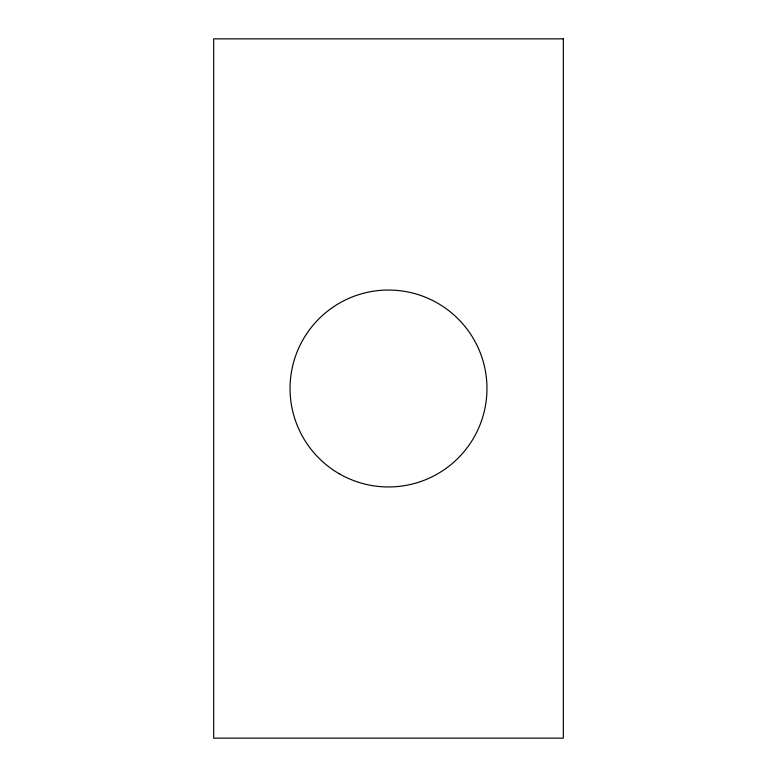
<?xml version="1.0" encoding="UTF-8"?>
<svg xmlns="http://www.w3.org/2000/svg" width="777" height="777" viewBox="0 0 777 777"><rect width="100%" height="100%" fill="white"/><g stroke="black" fill="none" stroke-linecap="round" stroke-linejoin="round"><path stroke-width="1.17" d="M563.325 38.85L213.675 38.85L213.675 738.15L563.325 738.15L563.325 38.85M339.267 473.766A98.465 98.465 0 0 0 486.965 388.5A98.465 98.465 0 0 0 339.267 303.234A98.465 98.465 0 0 0 339.267 473.766"/></g></svg>
